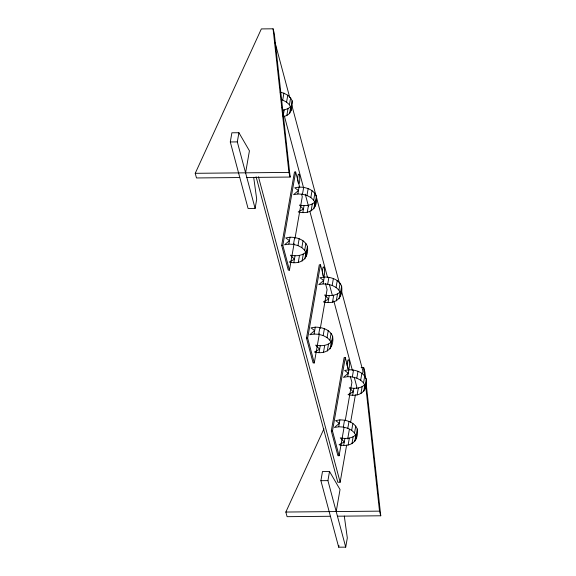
<?xml version="1.0" encoding="UTF-8"?>
<svg xmlns="http://www.w3.org/2000/svg" width="576" height="576" viewBox="0 0 576 576"><rect width="100%" height="100%" fill="white"/><g stroke="black" fill="none" stroke-linecap="round" stroke-linejoin="round"><path stroke-width="0.86" d="M253.692 177.343L256.709 199.231L255.103 208.404L248.076 208.469L230.292 141.962L231.89 132.79L238.918 132.725L249.43 150.818L245.592 172.829M255.103 208.404L237.312 141.898L238.918 132.725M283.018 116.813L286.826 115.51L289.591 113.4L291.017 110.714L290.966 107.734L289.426 104.767L286.574 102.118L282.701 100.08L283.903 93.19L280.166 92.174M283.169 115.949L284.22 109.922L288.029 108.619L290.794 106.517L289.591 113.4M286.574 102.118L287.777 95.234L283.903 93.19M286.826 115.51L288.029 108.619M289.426 104.767L290.628 97.877L287.777 95.234M290.966 107.734L292.169 100.843L290.628 97.877M291.017 110.714L292.219 103.831L292.169 100.843M294.084 243.605L289.454 270.13L288.281 270.137L281.664 245.39L294.473 172.015L295.639 172.001L299.75 187.358M289.454 270.13L282.838 245.383L295.639 172.001M290.052 237.211L285.768 237.91L289.454 240.653L284.566 244.793L288.85 244.102L290.052 237.211C296.755 237.139 304.776 239.602 307.433 246.362C309.175 258.847 300.722 264.881 289.195 262.08L294.43 259.25L290.398 255.197C295.718 256.277 301.946 256.032 306.058 252.036L304.855 258.919M299.052 187.085L294.768 187.783L298.447 190.526L293.566 194.674L297.85 193.975L299.052 187.085C305.748 187.013 313.776 189.475 316.426 196.243C318.168 208.721 309.722 214.754 298.188 211.961L303.422 209.124L299.39 205.07C304.718 206.15 310.946 205.906 315.05 201.91L313.848 208.8M288.85 244.102L293.479 244.375L294.682 237.492M297.85 193.975L302.472 194.249L303.674 187.366M295.013 238.298L302.263 196.747L301.579 194.191M293.825 262.692L295.027 255.809M302.825 212.566L304.027 205.682M306.288 256.241L306.23 253.253L304.69 250.286L301.838 247.644L297.965 245.599L299.167 238.709M315.281 206.114L315.223 203.126L313.69 200.16L310.831 197.518L306.958 195.473L308.16 188.59M298.282 262.332L299.484 255.442M307.274 212.206L308.477 205.315M301.838 247.644L303.041 240.754M310.831 197.518L312.034 190.627M302.09 261.029L303.293 254.138M311.09 210.902L312.293 204.012M304.69 250.286L305.892 243.396M313.69 200.16L314.892 193.27M306.23 253.253L307.433 246.362M315.223 203.126L316.426 196.243M319.37 333.756L314.28 362.93L313.106 362.945L306.49 338.191L319.291 264.816L320.465 264.802L323.892 277.603M314.28 362.93L307.656 338.184L320.465 264.802M315.274 327.161L310.99 327.852L314.669 330.602L309.787 334.742L314.071 334.044L315.274 327.161C321.97 327.082 329.99 329.544 332.647 336.312C334.39 348.797 325.944 354.823 314.41 352.03L319.644 349.2L315.612 345.139C320.933 346.219 327.161 345.974 331.272 341.978L330.07 348.869M324.266 277.034L319.982 277.733L323.662 280.476L318.78 284.616L323.064 283.918L324.266 277.034C330.962 276.962 338.99 279.418 341.64 286.186C343.39 298.67 334.937 304.704 323.402 301.903L328.637 299.074L324.605 295.013C329.933 296.1 336.161 295.848 340.272 291.859M314.071 334.044L318.694 334.325L319.896 327.434M323.064 283.918L327.694 284.198L328.896 277.308M320.299 328.45L327.082 289.548L325.49 283.579M319.039 352.642L320.242 345.751M328.039 302.515L329.242 295.625M331.502 346.183L331.445 343.202L329.911 340.229L327.053 337.586L323.179 335.549L324.382 328.658M340.495 296.057L340.438 293.076L338.904 290.102L336.053 287.46L332.179 285.422L333.382 278.532M323.496 352.274L324.698 345.391M332.496 302.148L333.698 295.265M327.053 337.586L328.255 330.696M336.053 287.46L337.248 280.577M327.305 350.971L328.507 344.088M336.305 300.845L337.507 293.962M329.911 340.229L331.106 333.346M338.904 290.102L340.106 283.219M339.07 298.742L340.121 292.716M331.445 343.202L332.647 336.312M340.438 293.076L341.64 286.186M344.297 516.074L347.314 537.962L345.708 547.135L338.688 547.2L320.897 480.694L322.495 471.521L329.522 471.449L340.034 489.542L336.197 511.56M344.038 427.442L339.098 455.731L337.932 455.746L331.308 430.999L344.117 357.617L345.29 357.61L348.71 370.404M339.098 455.731L332.482 430.985L345.29 357.61M345.708 547.135L327.924 480.622L329.522 471.449M339.905 419.897L335.621 420.588L339.3 423.338L334.418 427.478L338.702 426.78L339.905 419.897C346.601 419.825 354.629 422.28 357.278 429.048C359.021 441.533 350.575 447.559 339.041 444.766L344.275 441.936L340.243 437.875C345.571 438.962 351.799 438.71 355.91 434.714M348.898 369.77L344.614 370.469L348.3 373.212L343.411 377.352L347.695 376.661L348.898 369.77C355.601 369.698 363.622 372.161 366.278 378.922C368.021 391.406 359.568 397.44 348.041 394.639L353.275 391.81L349.243 387.756C354.564 388.836 360.792 388.591 364.903 384.595L363.701 391.478M338.702 426.78L343.332 427.061L344.534 420.17M347.695 376.661L352.325 376.934L353.527 370.044M345.276 420.372L351.907 382.356L350.309 376.38M343.678 445.378L344.88 438.487M352.67 395.251L353.873 388.368M356.134 438.919L356.076 435.938L354.542 432.965L351.684 430.322L347.818 428.285L349.013 421.394M365.126 388.793L365.076 385.812L363.535 382.846L360.684 380.196L356.81 378.158L358.013 371.268M256.097 176.789L337.802 482.242L340.15 482.22L346.622 445.118M347.702 438.941L349.394 429.221M350.633 422.158L355.406 394.776M356.486 388.591L356.796 386.827L354.24 377.28M348.134 445.01L349.33 438.127M357.127 394.891L358.33 388.001M351.684 430.322L352.886 423.439M360.684 380.196L361.886 373.313M351.943 443.707L353.146 436.824M360.936 393.588L362.138 386.698M354.542 432.965L355.745 426.082M363.535 382.846L364.738 375.955M354.708 441.605L355.759 435.578M356.076 435.938L357.278 429.048M365.076 385.812L366.278 378.922M338.688 547.2L338.976 545.53M239.803 177.538L196.481 177.955L195.235 173.311L261.353 28.915L273.067 28.8L274.306 33.437L290.153 177.055L246.83 177.466M330.408 516.269L287.086 516.679L285.847 512.042L323.942 428.825M315.77 200.563L316.483 199.224M306.77 250.69L307.483 249.35M331.985 340.639L332.705 339.293M282.434 110.066L284.22 109.922M230.292 141.962L237.312 141.898M195.235 173.311L288.914 172.411L290.153 177.055M281.664 245.39L282.838 245.383M306.49 338.191L307.656 338.184M361.159 367.553L363.672 367.531L364.91 372.168L365.602 378.41M331.308 430.999L332.482 430.985M320.897 480.694L327.924 480.622M285.847 512.042L379.519 511.142L380.765 515.786L337.435 516.197M281.203 99.67L282.701 100.08M302.472 194.249L306.958 195.473M293.479 244.375L297.965 245.599M327.694 284.198L332.179 285.422M318.694 334.325L323.179 335.549M352.325 376.934L356.81 378.158M343.332 427.061L347.818 428.285M275.141 42.912L289.764 97.582M291.852 105.394L339.437 283.284M341.287 290.225L362.88 370.93A5.998 4.471 -15 0 1 362.462 373.306M282.053 107.402L282.751 110.009M284.378 116.086L303.408 187.236M305.266 194.184L308.513 206.33M309.91 211.536L327.55 277.488M329.407 284.429L332.424 295.711M333.814 300.917L352.382 370.339M258.444 176.767L340.15 482.22M366.091 382.874L380.765 515.786M363.672 367.531L364.658 376.452M365.443 383.587L379.519 511.142M273.067 28.8L288.914 172.411M347.047 363.276A4.802 1.044 89.5 0 1 347.069 365.76M322.69 274.147A4.802 1.044 89.5 0 1 323.417 266.911A4.802 1.044 89.5 0 1 324.569 273.254A4.802 1.044 89.5 0 1 322.87 275.134M347.501 366.876A4.802 1.044 89.5 0 1 348.257 359.705A4.802 1.044 89.5 0 1 349.387 366.142A4.802 1.044 89.5 0 1 347.681 367.877M297.871 181.397A4.802 1.044 89.5 0 1 298.577 174.118A4.802 1.044 89.5 0 1 299.743 180.396A4.802 1.044 89.5 0 1 298.051 182.369"/></g></svg>
